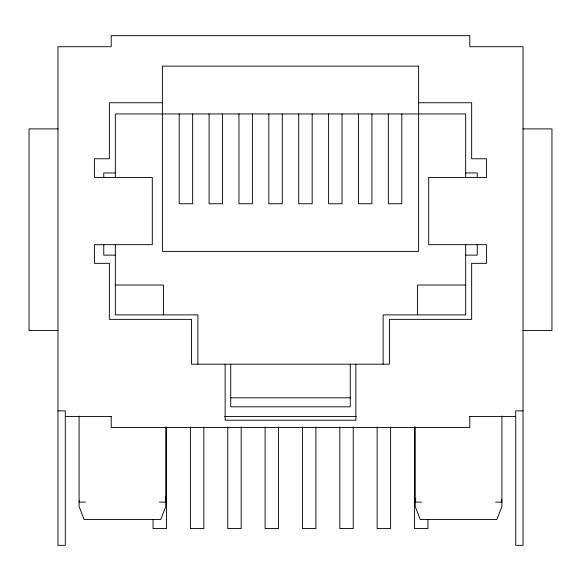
<?xml version="1.0" encoding="UTF-8"?>
<svg xmlns="http://www.w3.org/2000/svg" width="581" height="581" viewBox="0 0 581 581"><rect width="100%" height="100%" fill="white"/><g stroke="black" fill="none" stroke-linecap="round" stroke-linejoin="round"><path stroke-width="0.87" d="M79.35 500.328L79.096 502.122L85.4 502.122M415.749 498.542L415.248 502.122L421.545 502.122M162.389 102.743L109.351 102.743L109.351 158.766L94.412 158.766L94.412 177.445L152.302 177.445L152.302 244.674L94.412 244.674L94.412 263.346L109.351 263.346L109.351 319.368L191.519 319.368L191.519 364.193L389.481 364.193L389.481 319.368L471.649 319.368L471.649 263.346L486.587 263.346L486.587 244.674L428.698 244.674L428.698 177.445L486.587 177.445L486.587 158.766L471.649 158.766L471.649 102.743L418.61 102.743M58.035 128.888L29.05 128.888L29.05 330.574L58.035 330.574M522.965 128.888L551.95 128.888L551.95 330.574L522.965 330.574M115.329 172.956L103.752 172.956L103.752 177.474M465.671 172.956L477.248 172.956L477.248 177.474M115.329 255.132L103.752 255.132L103.752 244.296M465.671 255.132L477.248 255.132L477.248 244.296M115.329 285.01L163.508 285.01L163.508 314.887M465.671 285.01L417.492 285.01L417.492 314.887M230.737 397.803L350.263 397.803M57.962 410.876L65.283 410.876L65.283 545.341L57.962 545.341L57.962 46.72L111.218 46.72L111.218 35.659L469.782 35.659L469.782 46.72L523.038 46.72L523.038 545.341L515.717 545.341L515.717 410.876L523.038 410.876M65.283 416.483L111.501 416.483M224.687 416.483L356.313 416.483M469.499 416.483L515.717 416.483M159.455 502.122L165.752 502.122L165.287 496.842M495.6 502.122L501.904 502.122L501.672 499.486M501.904 416.025L501.904 506.53L496.849 519.567L420.303 519.567L415.248 506.53L415.248 426.882M469.782 416.483L469.782 427.536L111.218 427.536L111.218 416.483M465.671 177.474L465.671 113.949L115.329 113.949L115.329 177.474M465.671 244.281L465.671 314.887L383.126 314.887L383.126 364.193M427.95 519.458L427.95 528.528L414.5 528.528L414.5 426.941M401.805 113.949L401.805 203.764L388.355 203.764L388.355 113.949M390.599 426.941L390.599 528.528L377.149 528.528L377.149 426.941M371.92 113.949L371.92 203.764L358.477 203.764L358.477 113.949M355.862 364.193L355.862 420.216L225.137 420.216L225.137 364.193M353.248 426.941L353.248 528.528L339.805 528.528L339.805 426.941M350.263 364.193L350.263 406.816L230.737 406.816L230.737 364.193M342.042 113.949L342.042 203.764L328.599 203.764L328.599 113.949M315.897 426.941L315.897 528.528L302.454 528.528L302.454 426.941M312.164 113.949L312.164 203.764L298.714 203.764L298.714 113.949M282.286 113.949L282.286 203.764L268.836 203.764L268.836 113.949M278.546 426.941L278.546 528.528L265.103 528.528L265.103 426.941M252.401 113.949L252.401 203.764L238.958 203.764L238.958 113.949M241.195 426.941L241.195 528.528L227.752 528.528L227.752 426.941M222.523 113.949L222.523 203.764L209.08 203.764L209.08 113.949M203.851 426.941L203.851 528.528L190.401 528.528L190.401 426.941M197.874 364.193L197.874 314.887L115.329 314.887L115.329 244.281M192.645 113.949L192.645 203.764L179.195 203.764L179.195 113.949M166.5 426.941L166.5 528.528L153.05 528.528L153.05 519.458M165.752 426.882L165.752 506.53L160.697 519.567L84.151 519.567L79.096 506.53L79.096 416.025M418.61 66.14L162.389 66.14L162.389 251.391L418.61 251.391L418.61 66.14"/></g></svg>
